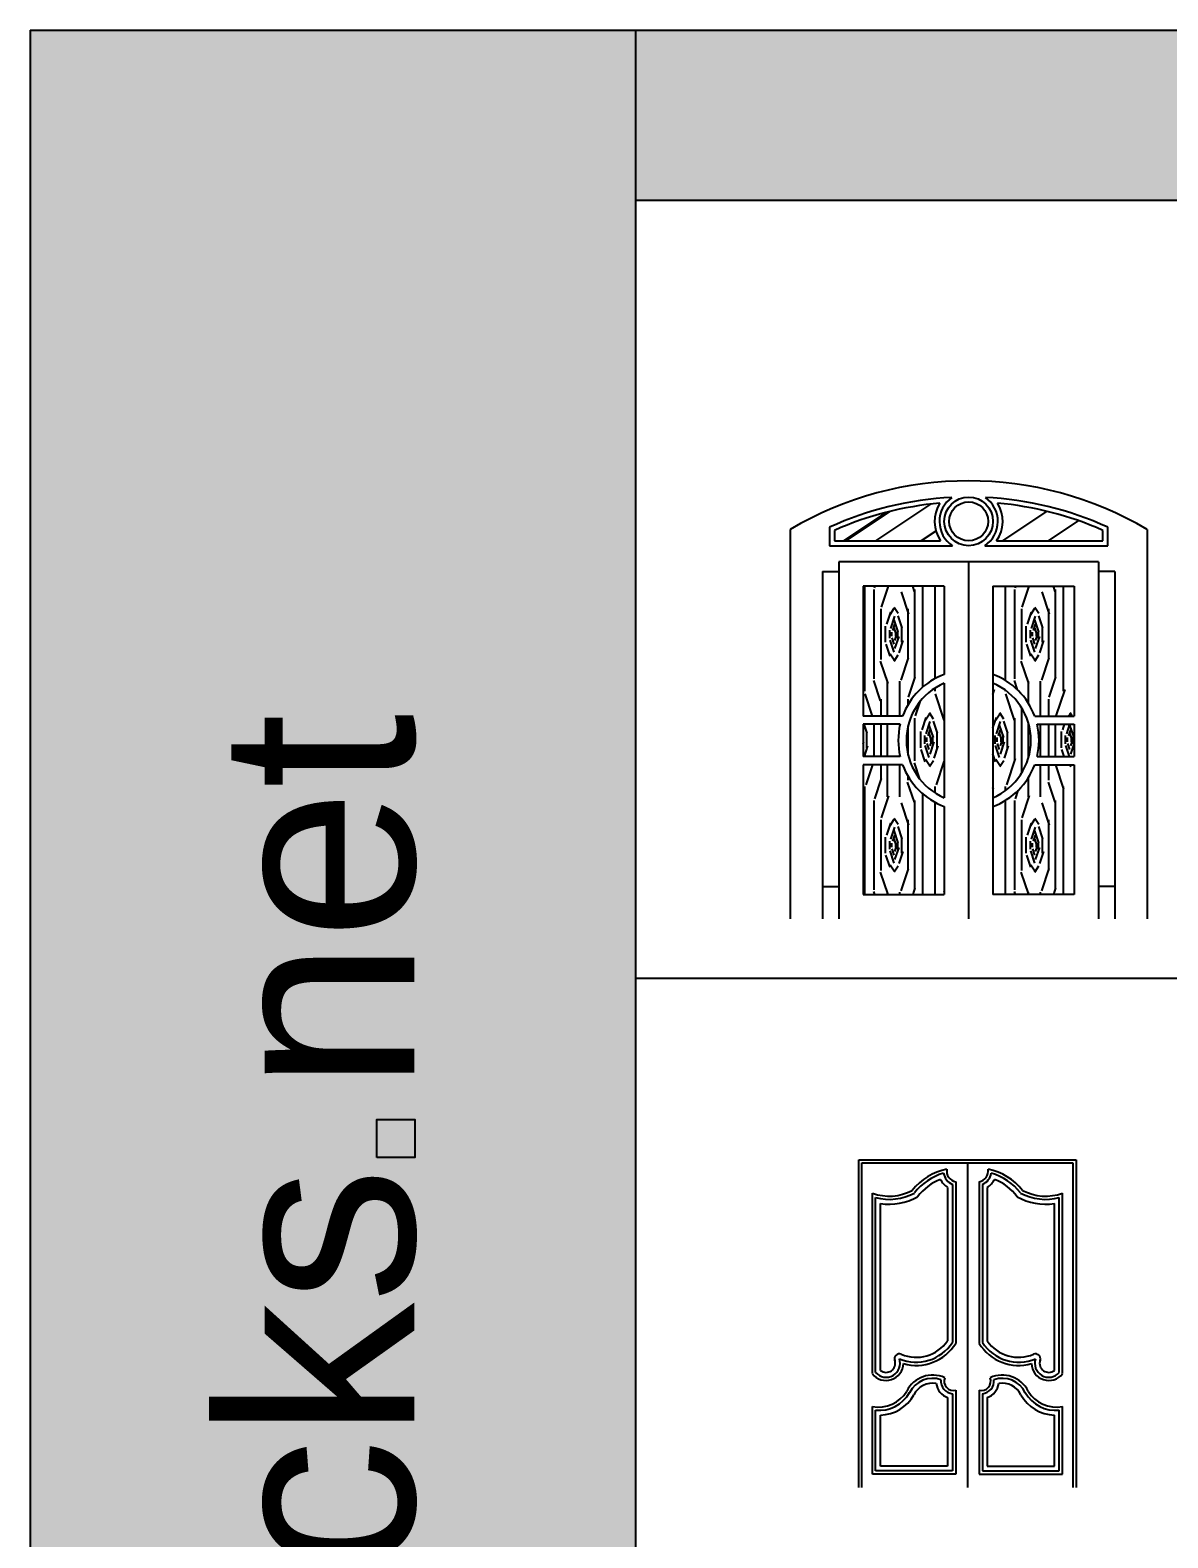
# Model space of a CAD drawing. Header units: millimetres. Extents: x 981 to 33574, y 16402 to 34985.
# Drawn here: x 981 to 7989, y 25693 to 34985 of the extents above; entities that cross this region are included whole.
import ezdxf

# ---------------------------------------------------------------- set-up
doc = ezdxf.new("R2010")
doc.units = ezdxf.units.MM
doc.layers.add('www.cad-blocks.net', color=7, linetype='Continuous')
doc.styles.get("Standard").update_dxf_attribs({"font": 'arial.ttf'})

# ---------------------------------------------------------------- blocks, each defined once
blk = doc.blocks.new('A$C0FFC29BD')
for p, q in [((615.5, 2511.5), (344.2, 2330)), ((864.5, 2556.3), (526.3, 2330)), ((1580.8, 2512.4), (1308.1, 2330)), ((590.9, 2505.3), (328.9, 2330)), ((1776.2, 2454.5), (1590.1, 2330)), ((0, 2400), (0, 0)), ((243.1, 2414), (243.1, 2300)), ((273.1, 2394.6), (273.1, 2330)), ((273.1, 2330), (927.7, 2330)), ((898.6, 2390.5), (808.2, 2330)), ((1272.3, 2330), (1926.9, 2330)), ((1926.9, 2330), (1926.9, 2394.6)), ((1956.9, 2300), (1956.9, 2414)), ((2200, 2400), (2200, 0)), ((243.1, 2300), (1000.5, 2300)), ((1199.5, 2300), (1956.9, 2300)), ((200, 2140.8), (200, 0)), ((200, 2140.8), (300, 2140.8)), ((1900, 2200), (300, 2200)), ((300, 2200), (300, 0)), ((1100, 2200), (1100, 0)), ((1900, 2200), (1900, 0)), ((2000, 2140.8), (1900, 2140.8)), ((2000, 2140.8), (2000, 0)), ((950, 2050), (450, 2050)), ((450, 2050), (450, 1250)), ((459.6, 1403), (459.6, 2050)), ((521.1, 2040.8), (524.2, 2050)), ((562.8, 1922), (605.4, 2050)), ((766.1, 2018.8), (755.7, 2050)), ((817.9, 1429.3), (817.9, 2050)), ((892.9, 1480.9), (892.9, 2050)), ((950, 2050), (950, 1506.8)), ((1250, 2050), (1250, 150)), ((1250, 2050), (1750, 2050)), ((1250, 2050), (1250, 1506.8)), ((1251.2, 1506.4), (1251.2, 2050)), ((1326.2, 1469.9), (1326.2, 2050)), ((1387.8, 2040.8), (1390.8, 2050)), ((1429.4, 1922.1), (1472.1, 2050)), ((1632.8, 2018.8), (1622.4, 2050)), ((1684.5, 1403.1), (1684.5, 2050)), ((1750, 2050), (1750, 1250)), ((518.7, 1480.1), (518.7, 2030.1)), ((731.7, 1878.3), (685.9, 2015.8)), ((768.7, 1480.1), (768.7, 2030.1)), ((1385.4, 1480.1), (1385.4, 2030.1)), ((1598.5, 1878), (1552.6, 2015.5)), ((1635.4, 1480.1), (1635.4, 2030.1)), ((560.4, 1598), (560.4, 1910.5)), ((596.1, 1815.8), (621.1, 1890.8)), ((616.7, 1876.7), (641.7, 1914.2)), ((621.1, 1790.8), (646.1, 1865.8)), ((666.6, 1882), (641.6, 1919.5)), ((691.1, 1793.9), (666.1, 1868.9)), ((727.1, 1598), (727.1, 1910.5)), ((1427.1, 1598), (1427.1, 1910.5)), ((1462.8, 1815.8), (1487.8, 1890.9)), ((1483.4, 1876.6), (1508.4, 1914.1)), ((1487.8, 1790.8), (1512.8, 1865.9)), ((1533.3, 1882), (1508.3, 1919.5)), ((1557.8, 1793.8), (1532.8, 1868.8)), ((1593.7, 1598), (1593.7, 1910.5)), ((588.7, 1704.7), (588.7, 1804.7)), ((613.7, 1729.7), (613.7, 1779.7)), ((626.2, 1742.2), (626.2, 1767.2)), ((633.6, 1778.3), (646.1, 1815.8)), ((666.1, 1768.9), (641.1, 1843.9)), ((653.6, 1756.4), (641.1, 1793.9)), ((651.2, 1742.2), (651.2, 1767.2)), ((663.7, 1729.7), (663.7, 1779.7)), ((688.7, 1704.7), (688.7, 1804.7)), ((1455.4, 1704.7), (1455.4, 1804.7)), ((1480.4, 1729.7), (1480.4, 1779.7)), ((1492.9, 1742.2), (1492.9, 1767.2)), ((1500.3, 1778.3), (1512.8, 1815.8)), ((1532.8, 1768.8), (1507.8, 1843.8)), ((1520.3, 1756.3), (1507.8, 1793.8)), ((1517.9, 1742.2), (1517.9, 1767.2)), ((1530.4, 1729.7), (1530.4, 1779.7)), ((1555.4, 1704.7), (1555.4, 1804.7)), ((616.1, 1618.9), (591.1, 1693.9)), ((641.1, 1643.9), (616.1, 1718.9)), ((641.1, 1693.9), (628.6, 1731.4)), ((646.1, 1715.8), (658.6, 1753.3)), ((646.1, 1665.8), (671.1, 1740.8)), ((671.1, 1640.8), (696.1, 1715.8)), ((1482.8, 1618.8), (1457.8, 1693.8)), ((1507.8, 1643.8), (1482.8, 1718.8)), ((1507.8, 1693.8), (1495.3, 1731.3)), ((1512.8, 1715.8), (1525.3, 1753.3)), ((1512.8, 1665.8), (1537.8, 1740.9)), ((1537.8, 1640.8), (1562.8, 1715.9)), ((603.5, 1450.2), (557.7, 1587.7)), ((641.6, 1594.5), (616.6, 1632)), ((641.7, 1589.2), (666.7, 1626.7)), ((683.7, 1472.1), (729.5, 1609.6)), ((1470.2, 1450.1), (1424.4, 1587.6)), ((1508.3, 1594.5), (1483.3, 1632)), ((1508.4, 1589.1), (1533.4, 1626.6)), ((1550.4, 1472.2), (1596.2, 1609.7)), ((729.6, 1365.8), (771.2, 1490.8)), ((1596.2, 1365.9), (1637.9, 1490.9)), ((557.7, 1343.9), (516, 1468.9)), ((601.2, 1250), (601.2, 1465.5)), ((676.2, 1250), (676.2, 1465.5)), ((892.9, 1403), (892.9, 1422.9)), ((950, 1453), (950, 747)), ((1250, 1453), (1250, 747)), ((1250, 1383.5), (1260.3, 1414.4)), ((1251.2, 1403), (1251.2, 1452.5)), ((1326.2, 1403), (1326.2, 1409.8)), ((1401.9, 1411.3), (1382.7, 1468.8)), ((1467.9, 1329.5), (1467.9, 1465.5)), ((1542.9, 1250), (1542.9, 1465.5)), ((1639.5, 1251.9), (1693.7, 1414.5)), ((507.7, 1250), (462, 1387.2)), ((560.4, 1250), (560.4, 1354.2)), ((727.1, 1321.2), (727.1, 1354.2)), ((772.8, 1251.8), (803.2, 1343)), ((949.5, 1224.7), (895.3, 1387.2)), ((1382.8, 1224.6), (1328.7, 1387.1)), ((1593.7, 1250), (1593.7, 1354.2)), ((693.2, 1250), (450, 1250)), ((768.7, 973.9), (768.7, 1236.4)), ((812.8, 1165.8), (837.8, 1240.8)), ((833.4, 1226.7), (858.4, 1264.1)), ((837.8, 1140.8), (862.8, 1215.8)), ((883.3, 1232), (858.3, 1269.4)), ((907.7, 1143.9), (882.7, 1218.9)), ((1250, 1177.3), (1271.2, 1240.8)), ((1266.7, 1226.6), (1291.7, 1264.1)), ((1271.2, 1140.8), (1296.2, 1215.8)), ((1316.6, 1232), (1291.6, 1269.5)), ((1341.1, 1143.8), (1316.1, 1218.8)), ((1385.4, 973.9), (1385.4, 1236.4)), ((1427.1, 899.6), (1427.1, 1300.4)), ((1467.9, 991.3), (1467.9, 1208.7)), ((1506.8, 1250), (1750, 1250)), ((1715.6, 1250), (1725, 1264.1)), ((1737.9, 1250), (1725, 1269.5)), ((678.1, 1200), (450, 1200)), ((450, 1200), (450, 1000)), ((474.4, 1143.9), (455.7, 1200)), ((472.1, 1054.7), (472.1, 1154.7)), ((518.7, 1000), (518.7, 1200)), ((560.4, 1000), (560.4, 1200)), ((601.2, 1000), (601.2, 1200)), ((676.2, 1191.7), (676.2, 1200)), ((727.1, 1010.2), (727.1, 1189.8)), ((805.4, 1054.7), (805.4, 1154.7)), ((830.4, 1079.7), (830.4, 1129.7)), ((842.9, 1092.2), (842.9, 1117.2)), ((850.3, 1128.3), (862.8, 1165.8)), ((882.7, 1118.9), (857.7, 1193.9)), ((870.2, 1106.4), (857.7, 1143.9)), ((867.9, 1092.2), (867.9, 1117.2)), ((880.4, 1079.7), (880.4, 1129.7)), ((905.4, 1054.7), (905.4, 1154.7)), ((1263.7, 1079.7), (1263.7, 1129.7)), ((1276.2, 1092.2), (1276.2, 1117.2)), ((1283.7, 1128.3), (1296.2, 1165.8)), ((1316.1, 1118.8), (1291.1, 1193.8)), ((1303.6, 1106.3), (1291.1, 1143.8)), ((1301.2, 1092.2), (1301.2, 1117.2)), ((1313.7, 1079.7), (1313.7, 1129.7)), ((1338.7, 1054.7), (1338.7, 1154.7)), ((1521.9, 1200), (1750, 1200)), ((1542.9, 1000), (1542.9, 1200)), ((1593.7, 1000), (1593.7, 1200)), ((1635.4, 1000), (1635.4, 1200)), ((1672, 1054.7), (1672, 1154.7)), ((1679.5, 1165.9), (1690.9, 1200)), ((1697, 1079.7), (1697, 1129.7)), ((1704.5, 1140.9), (1724.2, 1200)), ((1709.5, 1092.2), (1709.5, 1117.2)), ((1717, 1128.4), (1729.5, 1165.9)), ((1749.4, 1118.8), (1724.4, 1193.8)), ((1736.9, 1106.3), (1724.4, 1143.8)), ((1734.5, 1092.2), (1734.5, 1117.2)), ((1747, 1079.7), (1747, 1129.7)), ((1750, 1200), (1750, 1000)), ((450, 1077.3), (454.5, 1090.7)), ((457.6, 1000), (479.5, 1065.7)), ((832.7, 968.9), (807.7, 1043.9)), ((857.7, 993.9), (832.7, 1068.9)), ((857.7, 1043.9), (845.2, 1081.4)), ((862.8, 1065.8), (875.3, 1103.3)), ((862.8, 1015.8), (887.8, 1090.8)), ((887.8, 990.8), (912.8, 1065.8)), ((1291.1, 993.8), (1266.1, 1068.8)), ((1291.1, 1043.8), (1278.6, 1081.3)), ((1296.2, 1065.8), (1308.7, 1103.3)), ((1296.2, 1015.8), (1321.2, 1090.8)), ((1321.2, 990.8), (1346.2, 1065.8)), ((1689, 1000), (1674.4, 1043.8)), ((1722.3, 1000), (1699.4, 1068.8)), ((1724.4, 1043.8), (1711.9, 1081.3)), ((1729.5, 1065.9), (1742, 1103.4)), ((1729.5, 1015.9), (1750, 1077.4)), ((678.1, 1000), (450, 1000)), ((693.2, 950), (450, 950)), ((450, 950), (450, 150)), ((468.6, 826.8), (509.7, 950)), ((560.4, 854.2), (560.4, 950)), ((601.2, 753), (601.2, 950)), ((676.2, 1000), (676.2, 1008.3)), ((676.2, 753), (676.2, 950)), ((799.8, 861.2), (766.2, 962.2)), ((858.3, 944.5), (833.3, 981.9)), ((858.4, 939.2), (883.4, 976.6)), ((902, 826.8), (950, 970.9)), ((1266.1, 968.8), (1250, 1017)), ((1291.6, 944.5), (1266.6, 982)), ((1291.7, 939.1), (1316.7, 976.6)), ((1335.3, 826.9), (1389.5, 989.4)), ((1506.8, 950), (1750, 950)), ((1521.9, 1000), (1750, 1000)), ((1542.9, 753), (1542.9, 950)), ((1593.7, 854.2), (1593.7, 950)), ((1687, 799.6), (1636.9, 950)), ((1725, 944.5), (1721.3, 950)), ((1725, 939.1), (1732.3, 950)), ((1750, 950), (1750, 150)), ((521.2, 740.8), (562.9, 865.8)), ((766, 718.8), (724.3, 843.8)), ((727.1, 854.2), (727.1, 878.8)), ((1467.9, 753), (1467.9, 870.5)), ((1632.7, 718.8), (1591, 843.8)), ((459.6, 150), (459.6, 815.5)), ((562.9, 622), (608.7, 759.5)), ((817.9, 150), (817.9, 770.7)), ((892.9, 777.1), (892.9, 815.5)), ((1253.7, 799.6), (1250, 810.6)), ((1251.2, 747.5), (1251.2, 815.5)), ((1326.2, 790.2), (1326.2, 815.5)), ((1387.9, 740.9), (1404.8, 791.6)), ((1429.6, 622.1), (1475.4, 759.6)), ((1684.5, 150), (1684.5, 815.5)), ((518.7, 180.1), (518.7, 730.1)), ((731.6, 578.4), (685.8, 715.9)), ((768.7, 180.1), (768.7, 730.1)), ((892.9, 150), (892.9, 719.1)), ((950, 693.2), (950, 150)), ((1250, 693.2), (1250, 150)), ((1251.2, 150), (1251.2, 693.6)), ((1326.2, 150), (1326.2, 730.1)), ((1385.4, 180.1), (1385.4, 730.1)), ((1598.3, 578.1), (1552.5, 715.6)), ((1635.4, 180.1), (1635.4, 730.1)), ((560.4, 298), (560.4, 610.5)), ((596.2, 515.8), (621.2, 590.8)), ((616.7, 576.7), (641.7, 614.1)), ((621.2, 490.8), (646.2, 565.8)), ((666.6, 581.9), (641.6, 619.4)), ((691, 493.9), (666, 568.9)), ((727.1, 298), (727.1, 610.5)), ((1427.1, 298), (1427.1, 610.5)), ((1462.9, 515.9), (1487.9, 590.9)), ((1483.4, 576.6), (1508.4, 614.1)), ((1487.9, 490.9), (1512.9, 565.9)), ((1533.3, 582), (1508.3, 619.5)), ((1557.7, 493.8), (1532.7, 568.8)), ((1593.7, 298), (1593.7, 610.5)), ((588.7, 404.7), (588.7, 504.7)), ((613.7, 429.7), (613.7, 479.7)), ((626.2, 442.2), (626.2, 467.2)), ((633.7, 478.3), (646.2, 515.8)), ((666, 468.9), (641, 543.9)), ((653.5, 456.4), (641, 493.9)), ((651.2, 442.2), (651.2, 467.2)), ((663.7, 429.7), (663.7, 479.7)), ((688.7, 404.7), (688.7, 504.7)), ((1455.4, 404.7), (1455.4, 504.7)), ((1480.4, 429.7), (1480.4, 479.7)), ((1492.9, 442.2), (1492.9, 467.2)), ((1500.4, 478.4), (1512.9, 515.8)), ((1532.7, 468.8), (1507.7, 543.8)), ((1520.2, 456.3), (1507.7, 493.8)), ((1517.9, 442.2), (1517.9, 467.2)), ((1530.4, 429.7), (1530.4, 479.7)), ((1555.4, 404.7), (1555.4, 504.7)), ((616, 318.9), (591, 393.9)), ((641, 343.9), (616, 418.9)), ((641, 393.9), (628.5, 431.4)), ((646.2, 415.8), (658.7, 453.3)), ((646.2, 365.8), (671.2, 440.8)), ((671.2, 340.8), (696.2, 415.8)), ((1482.7, 318.8), (1457.7, 393.8)), ((1507.7, 343.8), (1482.7, 418.8)), ((1507.7, 393.8), (1495.2, 431.3)), ((1512.9, 415.9), (1525.4, 453.3)), ((1512.9, 365.9), (1537.9, 440.9)), ((1537.9, 340.9), (1562.9, 415.9)), ((603.4, 150.2), (557.6, 287.7)), ((641.6, 294.4), (616.6, 331.9)), ((641.7, 289.2), (666.7, 326.6)), ((683.8, 172.1), (729.7, 309.6)), ((1470.1, 150.1), (1424.2, 287.6)), ((1508.3, 294.5), (1483.3, 332)), ((1508.4, 289.1), (1533.4, 326.6)), ((1550.5, 172.2), (1596.3, 309.7)), ((200, 200), (300, 200)), ((757.7, 150), (771.3, 190.8)), ((1624.4, 150), (1638, 190.9)), ((2000, 200), (1900, 200)), ((450, 150), (950, 150)), ((522.2, 150), (515.9, 168.9)), ((601.2, 150), (601.2, 165.5)), ((676.2, 150), (676.2, 165.5)), ((950, 166.5), (949.2, 168.9)), ((1750, 150), (1250, 150)), ((1388.8, 150), (1382.6, 168.8)), ((1467.9, 150), (1467.9, 165.5)), ((1542.9, 150), (1542.9, 165.5))]:
    blk.add_line(p, q)
for radius in [150, 120]:
    blk.add_circle((1100, 2450), radius)
for centre, radius, start, end in [((1100, 533.3), 2166.7, 59.48976, 120.51024), ((1100, 533.3), 2066.7, 92.86469, 114.49514), ((1100, 533.3), 2036.7, 94.99926, 113.95339), ((1100, 2450), 210, 147.68768, 214.8499), ((1100, 2450), 180, 125.01663, 236.44269), ((1100, 2450), 180, 303.55731, 54.98337), ((1100, 533.3), 2066.7, 65.50486, 87.13531), ((1100, 2450), 210, 325.1501, 32.31232), ((1100, 533.3), 2036.7, 66.04661, 85.00074), ((1100, 1100), 433.6, 110.23955, 159.76045), ((1100, 1100), 433.6, 20.23955, 69.76045), ((1100, 1100), 383.6, 113.01914, 246.98086), ((1100, 1100), 383.6, 293.01914, 66.98086), ((1100, 1100), 433.6, 166.6658, 193.3342), ((1100, 1100), 433.6, 346.6658, 13.3342), ((1100, 1100), 433.6, 200.23955, 249.76045), ((1100, 1100), 433.6, 290.23955, 339.76045)]:
    blk.add_arc(centre, radius, start, end)
blk = doc.blocks.new('A$C58C77591')
for p, q in [((0, 0), (0, 2020)), ((0, 2020), (1339.4, 2020)), ((20, 0), (20, 2000)), ((20, 2000), (1319.3, 2000)), ((669.7, 1999), (669.7, 0)), ((1319.3, 2000), (1319.3, 0)), ((1339.4, 2020), (1339.4, 0)), ((577.6, 1868), (577.6, 893.5)), ((597.6, 1882.9), (597.6, 887.7)), ((741.7, 1882.9), (741.7, 887.7)), ((761.7, 1868), (761.7, 893.5)), ((84.1, 701.3), (84.1, 1813.5)), ((104.1, 708.4), (104.1, 1786.4)), ((547.6, 1849.6), (547.6, 902.8)), ((791.7, 1849.6), (791.7, 902.8)), ((1235.3, 708.4), (1235.3, 1786.4)), ((1255.3, 701.3), (1255.3, 1813.5)), ((134.1, 721.2), (134.1, 1749.5)), ((1205.3, 721.2), (1205.3, 1749.5)), ((577.6, 577.7), (577.6, 101.6)), ((597.6, 599.2), (597.6, 81.6)), ((741.7, 599.2), (741.7, 81.6)), ((761.7, 577.7), (761.7, 101.6)), ((84.1, 81.6), (84.1, 499.6)), ((104.1, 101.6), (104.1, 476.3)), ((547.6, 553.7), (547.6, 131.6)), ((791.7, 553.7), (791.7, 131.6)), ((1235.3, 101.6), (1235.3, 476.3)), ((1255.3, 81.6), (1255.3, 499.6)), ((134.1, 131.6), (134.1, 445.5)), ((1205.3, 131.6), (1205.3, 445.5)), ((577.6, 101.6), (104.1, 101.6)), ((547.6, 131.6), (134.1, 131.6)), ((761.7, 101.6), (1235.3, 101.6)), ((791.7, 131.6), (1205.3, 131.6)), ((597.6, 81.6), (84.1, 81.6)), ((741.7, 81.6), (1255.3, 81.6))]:
    blk.add_line(p, q)
for centre, radius, start, end in [((612.1, 1609.8), 358.4, 101.17849, 142.01221), ((610.4, 1950.4), 68.7, 170.80122, 259.27692), ((729, 1950.4), 68.7, 280.72308, 9.19878), ((727.3, 1609.8), 358.4, 37.98779, 78.82151), ((612.1, 1609.8), 338.4, 105.28752, 142.7229), ((612.1, 1609.8), 308.4, 110.58201, 143.8712), ((610.4, 1950.4), 118.7, 205.93558, 238.06347), ((610.4, 1950.4), 88.7, 189.21131, 248.30702), ((729, 1950.4), 88.7, 291.69298, 350.78869), ((729, 1950.4), 118.7, 301.93653, 334.06442), ((727.3, 1609.8), 338.4, 37.2771, 74.71248), ((727.3, 1609.8), 308.4, 36.1288, 69.41799), ((187.7, 2102), 306.5, 250.25176, 297.59152), ((187.7, 2102), 326.5, 255.17095, 298.37383), ((187.7, 2102), 356.5, 261.35866, 299.46102), ((1151.7, 2102), 356.5, 240.53898, 278.64134), ((1151.7, 2102), 326.5, 241.62617, 284.82905), ((1151.7, 2102), 306.5, 242.40848, 289.74824), ((353.8, 1039.5), 267.2, 247.22679, 326.89248), ((353.8, 1039.5), 237.2, 247.22679, 324.79644), ((353.8, 1039.5), 287.2, 254.06196, 328.09818), ((985.5, 1039.5), 287.2, 211.90182, 285.93804), ((985.5, 1039.5), 267.2, 213.10752, 292.77321), ((985.5, 1039.5), 237.2, 215.20356, 292.77321), ((168.8, 765.4), 106.2, 217.14305, 358.88765), ((168.8, 765.4), 86.2, 221.40304, 18.75603), ((168.8, 765.4), 56.2, 231.92232, 18.75603), ((250.4, 793.1), 30, 67.22679, 198.75603), ((1170.6, 765.4), 106.2, 181.11235, 322.85695), ((1088.9, 793.1), 30, 341.24397, 112.77321), ((1170.6, 765.4), 86.2, 161.24397, 318.59696), ((1170.6, 765.4), 56.2, 161.24397, 308.07768), ((455.3, 514.4), 178.2, 65.16586, 153.60851), ((455.3, 514.4), 158.2, 71.05872, 153.83134), ((583.7, 655), 77.5, 173.29255, 265.51694), ((583.7, 655), 57.5, 158.43501, 284.02806), ((755.7, 655), 57.5, 255.97194, 21.56499), ((755.7, 655), 77.5, 274.48306, 6.70745), ((884, 514.4), 178.2, 26.39149, 114.83414), ((884, 514.4), 158.2, 26.16866, 108.94128), ((125, 692.6), 197.2, 258.01501, 329.8829), ((125, 692.6), 217.2, 264.46425, 330.0637), ((125, 692.6), 247.2, 272.09664, 330.31175), ((455.3, 514.4), 128.2, 80.22073, 154.23486), ((583.7, 655), 107.5, 187.61175, 250.40388), ((755.7, 655), 107.5, 289.59612, 352.38825), ((884, 514.4), 128.2, 25.76514, 99.77927), ((1214.3, 692.6), 247.2, 209.68825, 267.90336), ((1214.3, 692.6), 217.2, 209.9363, 275.53575), ((1214.3, 692.6), 197.2, 210.1171, 281.98499)]:
    blk.add_arc(centre, radius, start, end)
blk = doc.blocks.new('FORMAT')
at = {"true_color": 0x444444}
blk.add_hatch(color=250, dxfattribs=at).paths.add_polyline_path([(4710.3, 34985.3), (981.3, 34985.3), (981.3, 16401.7), (4710.3, 16401.7)])
at = {"true_color": 0x546d8e}
h = blk.add_hatch(color=155, dxfattribs=at)
h.set_gradient(color1=(68, 68, 68), color2=(84, 109, 142), tint=1)
h.paths.add_polyline_path([(4710.3, 34985.3), (4710.3, 33937.4), (33574, 33937.4), (33574, 34985.3)])
blk.add_hatch(color=155, dxfattribs=at).paths.add_polyline_path([(3116.2, 28272), (3116.2, 28037.4), (3351.2, 28037.4), (3351.2, 28272)])
at = {"color": 250, "true_color": 0x444444}
for p, q in [((981.3, 34985.3), (4710.3, 34985.3)), ((981.3, 34985.3), (981.3, 16401.7)), ((4710.3, 34985.3), (4710.3, 16401.7))]:
    blk.add_line(p, q, dxfattribs=at)
blk.add_line((4710.3, 34985.3), (4710.3, 16401.7))
at = {"color": 155, "true_color": 0x546d8e}
for p, q in [((4710.3, 34985.3), (33574, 34985.3)), ((4710.3, 33937.4), (33574, 33937.4)), ((4710.3, 29143.7), (33574, 29143.7))]:
    blk.add_line(p, q, dxfattribs=at)
blk.add_lwpolyline([(3116.2, 28037.4), (3116.2, 28272), (3351.2, 28272), (3351.2, 28037.4)], close=True, dxfattribs=at)
at = {"insert": (2147.3, 19968.2), "char_height": 1200, "attachment_point": 1, "rotation": 90}
blk.add_mtext_dynamic_manual_height_columns('{\\C255;\\c16777215;cad-bl  cks net}', width=19116.444, gutter_width=12.5, heights=[0], dxfattribs=at)

msp = doc.modelspace()

# ---------------------------------------------------------------- block references
for name, p in [('A$C0FFC29BD', (5662.3, 29507.9)), ('A$C58C77591', (6085.3, 26004))]:
    msp.add_blockref(name, p)
at = {"layer": 'www.cad-blocks.net'}
msp.add_blockref('FORMAT', (0, 0), dxfattribs=at)

doc.saveas('drawing.dxf')
